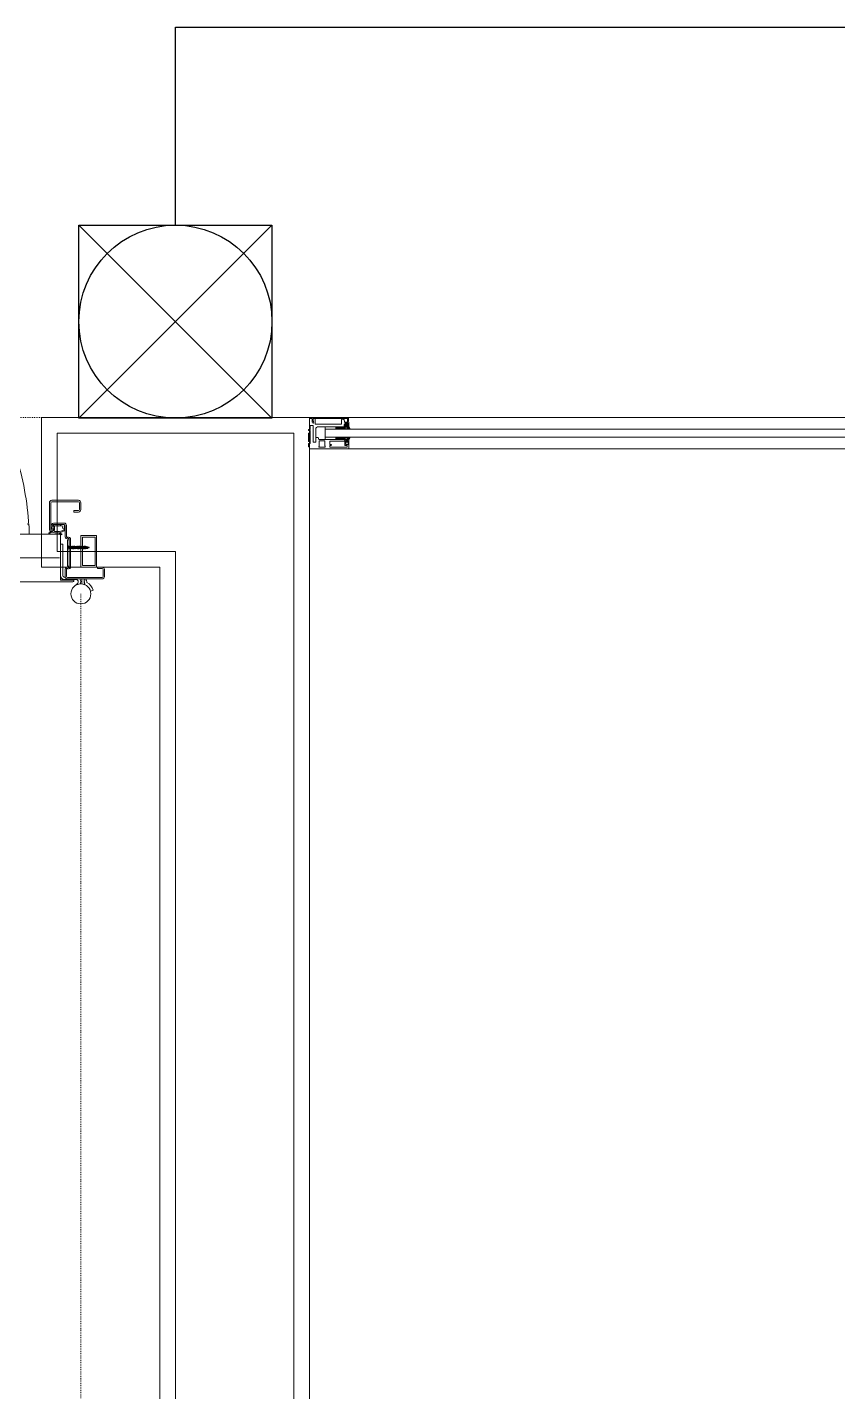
# Model space of a CAD drawing. Extents: x -3709 to 34975, y -230 to 8245.
# Drawn here: x 17582 to 17684.8, y 635.9 to 809 of the extents above; entities that cross this region are included whole.
import ezdxf

# ---------------------------------------------------------------- set-up
doc = ezdxf.new("R2010")
doc.units = 0
doc.linetypes.add('DOT2', pattern=[0.125, 0, -0.125])
doc.layers.get('0').update_dxf_attribs({"color": 9, "lineweight": 9})
for name, color, linetype, lineweight in [('0 @ 1', 9, 'Continuous', 9), ('00', 9, 'Continuous', 9), ('06D', 9, 'Continuous', 9), ('07', 9, 'Continuous', 9), ('10', 9, 'Continuous', 9), ('14', 9, 'Continuous', 9), ('15', 9, 'Continuous', 9), ('E-DUVAR TİPİ FLAŞÖR', 7, 'Continuous', 30), ('E-KABLO', 7, 'Continuous', 30)]:
    doc.layers.add(name, color=color, linetype=linetype, lineweight=lineweight)
pattern_1 = [(225, (-604.72494, -2171.82614), (-0.0883883476, 0.0883883476), []), (135, (-604.72494, -2171.82614), (0.0883883476, 0.0883883476), [])]

# ---------------------------------------------------------------- blocks, each defined once
blk = doc.blocks.new('p-yng-01')
at = {"linetype": 'Continuous'}
for p, q in [((2, 5.3), (2, 6.17)), ((2.18, 6.17), (2.18, 5.3)), ((5.68, 6.48), (2.31, 6.48)), ((2.31, 6.3), (5.68, 6.3)), ((5.81, 2.77), (5.81, 6.17)), ((5.99, 2.77), (5.99, 6.17)), ((2.31, 5.17), (2.9, 5.17)), ((2.9, 4.99), (2.31, 4.99)), ((2.9, 4.99), (2.9, 5.17)), ((4.12, 3.59), (5.45, 3.59)), ((3.7, 1.78), (3.67, 1.79)), ((3.82, 1.85), (3.82, 3.29)), ((4, 1.85), (4, 3.29)), ((4.01, 2.75), (4.08, 2.85)), ((4.04, 3.31), (4.18, 3.39)), ((5.45, 3.41), (4.12, 3.41)), ((4.12, 2.8), (4.29, 2.91)), ((4.29, 2.92), (4.36, 3.22)), ((4.65, 2.36), (4.41, 2.2)), ((4.46, 2.12), (4.83, 2.36)), ((4.47, 3.41), (5.1, 3.41)), ((4.59, -3.61), (4.59, 2.09)), ((4.69, 2.19), (52, 2.19)), ((5.33, 2.76), (5.34, 3.2)), ((5.35, 3.4), (5.56, 3.32)), ((5.45, 3.23), (5.45, 3.23)), ((5.55, 3.27), (5.46, 3.27)), ((5.58, 3.24), (5.46, 2.85)), ((5.75, 3.19), (5.63, 2.79)), ((5.77, 2.42), (5.98, 2.25)), ((5.78, 2.53), (6.04, 2.33)), ((1, 0.54), (0.95, 0.49)), ((1, 0.54), (0.95, 0.49)), ((1, 0.44), (0.95, 0.49)), ((1, 0.44), (0.95, 0.49)), ((1.12, 0.58), (1, 0.54)), ((1.12, 0.58), (1, 0.54)), ((1, 0.44), (1.12, 0.4)), ((1, 0.44), (1.12, 0.4)), ((1.11, 0.4), (1.18, 0.4)), ((1.11, 0.4), (1.18, 0.4)), ((3.27, 0.58), (1.12, 0.58)), ((1.12, 0.58), (1.12, 0.4)), ((3.27, 0.58), (1.12, 0.58)), ((1.12, 0.58), (1.12, 0.4)), ((3.16, 0.4), (1.12, 0.4)), ((3.16, 0.4), (1.12, 0.4)), ((1.14, 0.33), (1.33, 0.66)), ((1.14, 0.33), (1.33, 0.66)), ((1.14, 0.33), (1.16, 0.4)), ((1.14, 0.33), (1.16, 0.4)), ((1.15, 0.32), (1.34, 0.65)), ((1.15, 0.32), (1.34, 0.65)), ((1.2, 0.4), (1.27, 0.4)), ((1.2, 0.4), (1.27, 0.4)), ((1.29, 0.58), (1.21, 0.58)), ((1.29, 0.58), (1.21, 0.58)), ((1.23, 0.33), (1.42, 0.66)), ((1.23, 0.33), (1.42, 0.66)), ((1.23, 0.33), (1.25, 0.4)), ((1.23, 0.33), (1.25, 0.4)), ((1.24, 0.32), (1.43, 0.65)), ((1.24, 0.32), (1.43, 0.65)), ((1.29, 0.4), (1.36, 0.4)), ((1.29, 0.4), (1.36, 0.4)), ((1.38, 0.58), (1.3, 0.58)), ((1.38, 0.58), (1.3, 0.58)), ((1.31, 0.58), (1.32, 0.61)), ((1.31, 0.58), (1.32, 0.61)), ((1.32, 0.33), (1.51, 0.66)), ((1.32, 0.33), (1.51, 0.66)), ((1.32, 0.33), (1.34, 0.4)), ((1.32, 0.33), (1.34, 0.4)), ((1.33, 0.32), (1.52, 0.65)), ((1.33, 0.32), (1.52, 0.65)), ((1.38, 0.4), (1.45, 0.4)), ((1.38, 0.4), (1.45, 0.4)), ((1.47, 0.58), (1.39, 0.58)), ((1.47, 0.58), (1.39, 0.58)), ((1.4, 0.58), (1.41, 0.61)), ((1.4, 0.58), (1.41, 0.61)), ((1.41, 0.33), (1.6, 0.66)), ((1.41, 0.33), (1.6, 0.66)), ((1.41, 0.33), (1.6, 0.66)), ((1.41, 0.33), (1.6, 0.66)), ((1.41, 0.33), (1.43, 0.4)), ((1.41, 0.33), (1.43, 0.4)), ((1.41, 0.33), (1.43, 0.4)), ((1.41, 0.33), (1.43, 0.4)), ((1.42, 0.32), (1.61, 0.65)), ((1.42, 0.32), (1.61, 0.65)), ((1.42, 0.32), (1.61, 0.65)), ((1.42, 0.32), (1.61, 0.65)), ((1.47, 0.4), (1.54, 0.4)), ((1.47, 0.4), (1.54, 0.4)), ((1.47, 0.4), (1.54, 0.4)), ((1.47, 0.4), (1.54, 0.4)), ((1.56, 0.58), (1.48, 0.58)), ((1.56, 0.58), (1.48, 0.58)), ((1.49, 0.58), (1.5, 0.61)), ((1.49, 0.58), (1.5, 0.61)), ((1.5, 0.33), (1.69, 0.66)), ((1.5, 0.33), (1.69, 0.66)), ((1.5, 0.33), (1.52, 0.4)), ((1.5, 0.33), (1.52, 0.4)), ((1.51, 0.32), (1.7, 0.65)), ((1.51, 0.32), (1.7, 0.65)), ((1.56, 0.4), (1.63, 0.4)), ((1.56, 0.4), (1.63, 0.4)), ((1.65, 0.58), (1.57, 0.58)), ((1.65, 0.58), (1.57, 0.58)), ((1.58, 0.58), (1.59, 0.61)), ((1.58, 0.58), (1.59, 0.61)), ((1.58, 0.58), (1.59, 0.61)), ((1.58, 0.58), (1.59, 0.61)), ((1.59, 0.33), (1.78, 0.66)), ((1.59, 0.33), (1.78, 0.66)), ((1.59, 0.33), (1.61, 0.4)), ((1.59, 0.33), (1.61, 0.4)), ((1.6, 0.32), (1.79, 0.65)), ((1.6, 0.32), (1.79, 0.65)), ((1.65, 0.4), (1.72, 0.4)), ((1.65, 0.4), (1.72, 0.4)), ((1.74, 0.58), (1.66, 0.58)), ((1.74, 0.58), (1.66, 0.58)), ((1.67, 0.58), (1.68, 0.61)), ((1.67, 0.58), (1.68, 0.61)), ((1.68, 0.33), (1.87, 0.66)), ((1.68, 0.33), (1.87, 0.66)), ((1.68, 0.33), (1.7, 0.4)), ((1.68, 0.33), (1.7, 0.4)), ((1.69, 0.32), (1.88, 0.65)), ((1.69, 0.32), (1.88, 0.65)), ((1.74, 0.4), (1.81, 0.4)), ((1.74, 0.4), (1.81, 0.4)), ((1.83, 0.58), (1.75, 0.58)), ((1.83, 0.58), (1.75, 0.58)), ((1.76, 0.58), (1.77, 0.61)), ((1.76, 0.58), (1.77, 0.61)), ((1.77, 0.33), (1.96, 0.66)), ((1.77, 0.33), (1.96, 0.66)), ((1.77, 0.33), (1.79, 0.4)), ((1.77, 0.33), (1.79, 0.4)), ((1.78, 0.32), (1.97, 0.65)), ((1.78, 0.32), (1.97, 0.65)), ((1.83, 0.4), (1.9, 0.4)), ((1.83, 0.4), (1.9, 0.4)), ((1.92, 0.58), (1.84, 0.58)), ((1.92, 0.58), (1.84, 0.58)), ((1.85, 0.58), (1.86, 0.61)), ((1.85, 0.58), (1.86, 0.61)), ((1.86, 0.33), (2.05, 0.66)), ((1.86, 0.33), (2.05, 0.66)), ((1.86, 0.33), (1.88, 0.4)), ((1.86, 0.33), (1.88, 0.4)), ((1.87, 0.32), (2.06, 0.65)), ((1.87, 0.32), (2.06, 0.65)), ((1.92, 0.4), (1.99, 0.4)), ((1.92, 0.4), (1.99, 0.4)), ((2.01, 0.58), (1.93, 0.58)), ((2.01, 0.58), (1.93, 0.58)), ((1.94, 0.58), (1.95, 0.61)), ((1.94, 0.58), (1.95, 0.61)), ((1.95, 0.33), (2.14, 0.66)), ((1.95, 0.33), (2.14, 0.66)), ((1.95, 0.33), (1.97, 0.4)), ((1.95, 0.33), (1.97, 0.4)), ((1.96, 0.32), (2.15, 0.65)), ((1.96, 0.32), (2.15, 0.65)), ((2, -2), (2, 0.69)), ((2.01, 0.4), (2.08, 0.4)), ((2.01, 0.4), (2.08, 0.4)), ((2.1, 0.58), (2.02, 0.58)), ((2.1, 0.58), (2.02, 0.58)), ((2.03, 0.58), (2.04, 0.61)), ((2.03, 0.58), (2.04, 0.61)), ((2.04, 0.33), (2.23, 0.66)), ((2.04, 0.33), (2.23, 0.66)), ((2.04, 0.33), (2.06, 0.4)), ((2.04, 0.33), (2.06, 0.4)), ((2.05, 0.32), (2.24, 0.65)), ((2.05, 0.32), (2.24, 0.65)), ((2.1, 0.4), (2.17, 0.4)), ((2.1, 0.4), (2.17, 0.4)), ((2.19, 0.58), (2.11, 0.58)), ((2.19, 0.58), (2.11, 0.58)), ((2.12, 0.58), (2.13, 0.61)), ((2.12, 0.58), (2.13, 0.61)), ((2.13, 0.33), (2.32, 0.66)), ((2.13, 0.33), (2.32, 0.66)), ((2.13, 0.33), (2.15, 0.4)), ((2.13, 0.33), (2.15, 0.4)), ((2.14, 0.32), (2.33, 0.65)), ((2.14, 0.32), (2.33, 0.65)), ((2.19, 0.4), (2.26, 0.4)), ((2.19, 0.4), (2.26, 0.4)), ((2.28, 0.58), (2.2, 0.58)), ((2.28, 0.58), (2.2, 0.58)), ((2.21, 0.58), (2.22, 0.61)), ((2.21, 0.58), (2.22, 0.61)), ((2.22, 0.33), (2.41, 0.66)), ((2.22, 0.33), (2.41, 0.66)), ((2.22, 0.33), (2.24, 0.4)), ((2.22, 0.33), (2.24, 0.4)), ((2.23, 0.32), (2.42, 0.65)), ((2.23, 0.32), (2.42, 0.65)), ((2.28, 0.4), (2.35, 0.4)), ((2.28, 0.4), (2.35, 0.4)), ((2.37, 0.58), (2.29, 0.58)), ((2.37, 0.58), (2.29, 0.58)), ((2.3, 0.58), (2.31, 0.61)), ((2.3, 0.58), (2.31, 0.61)), ((2.31, 0.33), (2.5, 0.66)), ((2.31, 0.33), (2.5, 0.66)), ((2.31, 0.33), (2.33, 0.4)), ((2.31, 0.33), (2.33, 0.4)), ((2.32, 0.32), (2.51, 0.65)), ((2.32, 0.32), (2.51, 0.65)), ((2.37, 0.4), (2.44, 0.4)), ((2.37, 0.4), (2.44, 0.4)), ((2.46, 0.58), (2.38, 0.58)), ((2.46, 0.58), (2.38, 0.58)), ((2.39, 0.58), (2.4, 0.61)), ((2.39, 0.58), (2.4, 0.61)), ((2.4, 0.33), (2.59, 0.66)), ((2.4, 0.33), (2.59, 0.66)), ((2.4, 0.33), (2.59, 0.66)), ((2.4, 0.33), (2.59, 0.66)), ((2.4, 0.33), (2.42, 0.4)), ((2.4, 0.33), (2.42, 0.4)), ((2.4, 0.33), (2.42, 0.4)), ((2.4, 0.33), (2.42, 0.4)), ((2.41, 0.32), (2.6, 0.65)), ((2.41, 0.32), (2.6, 0.65)), ((2.41, 0.32), (2.6, 0.65)), ((2.41, 0.32), (2.6, 0.65)), ((2.46, 0.4), (2.53, 0.4)), ((2.46, 0.4), (2.56, 0.4)), ((2.46, 0.4), (2.53, 0.4)), ((2.46, 0.4), (2.56, 0.4)), ((2.55, 0.58), (2.47, 0.58)), ((2.55, 0.58), (2.47, 0.58)), ((2.48, 0.58), (2.49, 0.61)), ((2.48, 0.58), (2.49, 0.61)), ((2.49, 0.33), (2.68, 0.66)), ((2.49, 0.33), (2.68, 0.66)), ((2.49, 0.33), (2.51, 0.4)), ((2.49, 0.33), (2.51, 0.4)), ((2.5, 0.32), (2.69, 0.65)), ((2.5, 0.32), (2.69, 0.65)), ((2.55, 0.4), (2.62, 0.4)), ((2.55, 0.4), (2.62, 0.4)), ((2.64, 0.58), (2.56, 0.58)), ((2.6, 0.58), (2.56, 0.58)), ((2.64, 0.58), (2.56, 0.58)), ((2.6, 0.58), (2.56, 0.58)), ((2.6, 0.4), (2.56, 0.4)), ((2.6, 0.4), (2.56, 0.4)), ((2.57, 0.58), (2.58, 0.61)), ((2.57, 0.58), (2.58, 0.61)), ((2.57, 0.58), (2.58, 0.61)), ((2.57, 0.58), (2.58, 0.61)), ((2.58, 0.33), (2.77, 0.66)), ((2.58, 0.33), (2.77, 0.66)), ((2.58, 0.33), (2.6, 0.4)), ((2.58, 0.33), (2.6, 0.4)), ((2.59, 0.32), (2.78, 0.65)), ((2.59, 0.32), (2.78, 0.65)), ((2.64, 0.4), (2.71, 0.4)), ((2.73, 0.58), (2.65, 0.58)), ((2.66, 0.58), (2.67, 0.61)), ((2.67, 0.33), (2.86, 0.66)), ((2.67, 0.33), (2.69, 0.4)), ((2.68, 0.32), (2.87, 0.65)), ((2.73, 0.4), (2.8, 0.4)), ((2.82, 0.58), (2.74, 0.58)), ((2.75, 0.58), (2.76, 0.61)), ((2.76, 0.33), (2.95, 0.66)), ((2.76, 0.33), (2.78, 0.4)), ((2.77, 0.32), (2.96, 0.65)), ((2.82, 0.4), (2.89, 0.4)), ((2.91, 0.58), (2.83, 0.58)), ((2.84, 0.58), (2.85, 0.61)), ((2.85, 0.33), (3.04, 0.66)), ((2.85, 0.33), (2.87, 0.4)), ((2.86, 0.32), (3.05, 0.65)), ((2.91, 0.4), (2.98, 0.4)), ((3, 0.58), (2.92, 0.58)), ((2.93, 0.58), (2.94, 0.61)), ((2.94, 0.33), (3.13, 0.66)), ((2.94, 0.33), (2.96, 0.4)), ((2.95, 0.32), (3.14, 0.65)), ((3, 0.4), (3.07, 0.4)), ((3.09, 0.58), (3.01, 0.58)), ((3.02, 0.58), (3.03, 0.61)), ((3.03, 0.33), (3.22, 0.66)), ((3.03, 0.33), (3.05, 0.4)), ((3.04, 0.32), (3.23, 0.65)), ((3.09, 0.4), (3.16, 0.4)), ((3.18, 0.58), (3.1, 0.58)), ((3.11, 0.58), (3.12, 0.61)), ((3.12, 0.33), (3.31, 0.66)), ((3.12, 0.33), (3.14, 0.4)), ((3.13, 0.32), (3.32, 0.65)), ((3.18, 0.4), (3.25, 0.4)), ((3.27, 0.58), (3.19, 0.58)), ((3.2, 0.58), (3.21, 0.61)), ((3.21, 0.33), (3.4, 0.66)), ((3.21, 0.33), (3.23, 0.4)), ((3.22, 0.32), (3.41, 0.65)), ((3.27, 0.4), (3.34, 0.4)), ((3.36, 0.58), (3.28, 0.58)), ((3.29, 0.58), (3.3, 0.61)), ((3.3, -1.95), (3.3, 1.56)), ((3.3, 0.33), (3.49, 0.66)), ((3.3, 0.33), (3.32, 0.4)), ((3.31, 0.32), (3.5, 0.65)), ((3.36, 0.4), (3.43, 0.4)), ((3.45, 0.58), (3.37, 0.58)), ((3.38, 0.58), (3.39, 0.61)), ((3.39, 0.33), (3.58, 0.66)), ((3.39, 0.33), (3.41, 0.4)), ((3.4, 0.32), (3.59, 0.65)), ((3.45, 0.4), (3.55, 0.4)), ((3.54, 0.58), (3.46, 0.58)), ((3.47, 0.58), (3.48, 0.61)), ((3.48, -1.98), (3.48, 1.56)), ((3.68, 1.45), (3.48, 1.45)), ((3.59, 0.58), (3.55, 0.58)), ((3.59, 0.4), (3.55, 0.4)), ((3.56, 0.58), (3.57, 0.61)), ((3.59, 1.63), (3.62, 1.62)), ((3.65, 0.74), (3.59, 0.58)), ((3.65, 0.24), (3.59, 0.4)), ((3.68, 0.52), (3.64, 0.52)), ((3.68, 0.46), (3.64, 0.46)), ((3.68, -1.86), (3.68, 1.45)), ((3.68, 0.52), (3.68, 0.73)), ((3.68, 0.46), (3.68, 0.24)), ((4.3, 0.93), (4.59, 0.93)), ((4.3, 0.93), (4.3, -3.06)), ((-0.99, -2.3), (-0.99, -3.2)), ((-0.81, -2.3), (-0.81, -3.2)), ((-0.1, -2.18), (-0.69, -2.18)), ((3.7, -3.32), (-0.69, -3.32)), ((-0.1, -2), (-0.1, -2.18)), ((3.3, -2.18), (3.3, -1.95)), ((3.3, -1.95), (3.3, -1.98)), ((3.3, -1.95), (3.3, -1.98)), ((3.48, -1.86), (3.68, -1.86)), ((3.59, -2.04), (3.62, -2.03)), ((3.7, -2.19), (3.67, -2.2)), ((3.82, -2.26), (3.82, -3.2)), ((4, -2.26), (4, -3.2)), ((4.1, -3.26), (4, -3.26)), ((3.7, -3.5), (-0.69, -3.5)), ((0.79, -5.03), (0.44, -4.92)), ((1.23, -3.95), (1.3, -3.6)), ((1.3, -3.6), (1.59, -3.67)), ((1.59, -3.67), (1.49, -4.14)), ((1.59, -3.5), (1.59, -4.06)), ((1.89, -3.5), (1.89, -4.13)), ((2.84, -4.45), (2.42, -4.08)), ((2.7, -3.56), (2.62, -3.56)), ((4.4, -3.56), (2.7, -3.56)), ((2.9, -3.66), (2.9, -3.76)), ((2.9, -3.66), (4.54, -3.66)), ((52, -3.86), (3, -3.86)), ((4.4, -3.66), (4.4, -3.56))]:
    blk.add_line(p, q, dxfattribs=at)
at = {"ltscale": 2}
blk.add_line((8.57, 3.24), (8.57, 2.19), dxfattribs=at)
at = {"linetype": 'DOT2'}
blk.add_line((2, -5.39), (2, -120.81), dxfattribs=at)
blk.add_lwpolyline([(2, 17), (118, 17)], dxfattribs=at)
at = {"linetype": 'Continuous'}
for points in [[(2, -2), (2, 2), (0, 2), (0, -2)], [(1.8, -1.8), (1.8, 1.8), (0.2, 1.8), (0.2, -1.8)]]:
    blk.add_lwpolyline(points, close=True, dxfattribs=at)
at = {"ltscale": 0.29}
blk.add_lwpolyline([(4.69, -0.83), (115.31, -0.84)], dxfattribs=at)
at = {"linetype": 'Continuous'}
blk.add_lwpolyline([(-0.69, -2), (-0.1, -2)], dxfattribs=at)
blk.add_circle((2, -5.39), 1.26, dxfattribs=at)
at = {"ltscale": 2}
for centre, radius, start, end in [((45.73, 0.95), 37.22, 162.3802, 176.4723), ((8.82, 3.24), 0.247, 90, 180)]:
    blk.add_arc(centre, radius, start, end, dxfattribs=at)
at = {"linetype": 'Continuous'}
for centre, radius, start, end in [((2.31, 6.17), 0.309, 90, 180), ((2.31, 5.3), 0.309, 180, 270), ((2.31, 6.17), 0.13, 90, 180), ((2.31, 5.3), 0.13, 180, 270), ((5.68, 6.17), 0.309, 0, 90), ((5.68, 6.17), 0.309, 0, 90), ((5.68, 6.17), 0.13, 0, 90), ((5.68, 6.17), 0.13, 0, 90), ((4.12, 3.29), 0.299, 90, 180), ((5.45, 3.28), 0.309, 342.8599, 90), ((3.56, 1.56), 0.259, 63.211, 180), ((3.74, 1.85), 0.259, 243.215, 0), ((3.74, 1.85), 0.0798, 243.2115, 0), ((4.12, 3.29), 0.12, 90, 180), ((4.03, 3.12), 0.0312, 100.8786, 243.4258), ((4.1, 2.71), 0.0959, 154.0369, 249.2134), ((4.1, 3.22), 0.157, 239.3013, 259.1148), ((4.13, 2.86), 0.133, 128.8627, 148.8778), ((4.03, 2.92), 0.0132, 148.8705, 187.3774), ((4.04, 2.92), 0.0264, 187.3783, 268.9641), ((4.06, 3.29), 0.0235, 121.8829, 242.3954), ((4.04, 3.23), 0.0871, 263.7597, 337.0285), ((4.05, 2.85), 0.049, 80.765, 103.2427), ((3.68, 2.57), 0.784, 57.2254, 62.3935), ((4.01, 3.04), 0.0905, 294.1976, 348.1638), ((4.06, 2.87), 0.0282, 333.7959, 80.7687), ((4.06, 3.03), 0.0377, 348.1661, 79.1104), ((5.9, 6.49), 4.28, 244.6875, 253.0507), ((4.09, 3.21), 0.0282, 337.0285, 57.2131), ((4.16, 2.77), 0.0479, 134.0198, 235.7455), ((4.92, 4.02), 1.51, 238.7149, 261.6894), ((4.25, 3.27), 0.141, 80.0177, 120.3968), ((4.77, 6.23), 2.87, 260.017, 279.9465), ((4.27, 2.93), 0.0188, 312.4272, 347.199), ((4.39, 3.22), 0.0358, 79.2474, 167.2037), ((4.44, 2.16), 0.0479, 122.6999, 302.6999), ((4.83, 5.51), 2.3, 259.2417, 281.0784), ((4.69, 2.09), 0.0998, 90, 180), ((4.64, 2.37), 0.0192, 302.623, 73.0521), ((5.05, 4.91), 2.41, 261.4527, 275.8288), ((4.85, 2.33), 0.0383, 85.2104, 122.7022), ((5.09, 5.19), 2.83, 265.2016, 282.9973), ((5.29, 3.26), 0.153, 69.1739, 99.9465), ((5.28, 3.2), 0.0575, 359.4411, 101.073), ((5.29, 2.59), 0.0767, 275.8292, 21.9624), ((5.74, 2.77), 0.403, 181.2939, 201.9637), ((5.46, 3.25), 0.0235, 90.7292, 220.5483), ((5.72, 2.77), 0.274, 162.8619, 0), ((5.45, 3.28), 0.13, 342.8582, 90), ((5.32, 3.1), 0.183, 14.7185, 46.0603), ((6.28, 2.82), 0.796, 175.9723, 187.9232), ((5.59, 2.86), 0.108, 139.809, 171.2848), ((5.7, 2.74), 0.216, 188.6789, 284.0284), ((5.12, 3), 0.405, 353.3622, 21.0615), ((5.47, 2.96), 0.0518, 319.8052, 349.7927), ((5.55, 3.3), 0.0223, 269.4232, 71.2563), ((5.72, 2.77), 0.0948, 162.8632, 0), ((5.74, 2.38), 0.0479, 51.8479, 102.9919), ((5.76, 2.51), 0.0288, 52.198, 104.0165), ((6.01, 2.29), 0.0479, 232.201, 52.2001), ((0.94, 0.72), 0.235, 274.361, 322.1025), ((0.94, 0.72), 0.235, 274.361, 322.1025), ((0.94, 0.25), 0.235, 37.8975, 85.639), ((0.94, 0.25), 0.235, 37.8975, 85.639), ((1.15, 0.33), 0.00583, 150.3204, 330.3204), ((1.15, 0.33), 0.00583, 150.3204, 330.3204), ((1.24, 0.33), 0.00583, 150.3204, 330.3204), ((1.24, 0.33), 0.00583, 150.3204, 330.3204), ((1.33, 0.33), 0.00583, 150.3204, 330.3204), ((1.33, 0.33), 0.00583, 150.3204, 330.3204), ((1.34, 0.66), 0.00583, 330.3204, 150.3204), ((1.34, 0.66), 0.00583, 330.3204, 150.3204), ((1.42, 0.33), 0.00583, 150.3204, 330.3204), ((1.42, 0.33), 0.00583, 150.3204, 330.3204), ((1.42, 0.33), 0.00583, 150.3204, 330.3204), ((1.42, 0.33), 0.00583, 150.3204, 330.3204), ((1.43, 0.66), 0.00583, 330.3204, 150.3204), ((1.43, 0.66), 0.00583, 330.3204, 150.3204), ((1.51, 0.33), 0.00583, 150.3204, 330.3204), ((1.51, 0.33), 0.00583, 150.3204, 330.3204), ((1.51, 0.33), 0.00583, 150.3204, 330.3204), ((1.51, 0.33), 0.00583, 150.3204, 330.3204), ((1.52, 0.66), 0.00583, 330.3204, 150.3204), ((1.52, 0.66), 0.00583, 330.3204, 150.3204), ((1.6, 0.33), 0.00583, 150.3204, 330.3204), ((1.6, 0.33), 0.00583, 150.3204, 330.3204), ((1.61, 0.66), 0.00583, 330.3204, 150.3204), ((1.61, 0.66), 0.00583, 330.3204, 150.3204), ((1.61, 0.66), 0.00583, 330.3204, 150.3204), ((1.61, 0.66), 0.00583, 330.3204, 150.3204), ((1.69, 0.33), 0.00583, 150.3204, 330.3204), ((1.69, 0.33), 0.00583, 150.3204, 330.3204), ((1.7, 0.66), 0.00583, 330.3204, 150.3204), ((1.7, 0.66), 0.00583, 330.3204, 150.3204), ((1.78, 0.33), 0.00583, 150.3204, 330.3204), ((1.78, 0.33), 0.00583, 150.3204, 330.3204), ((1.79, 0.66), 0.00583, 330.3204, 150.3204), ((1.79, 0.66), 0.00583, 330.3204, 150.3204), ((1.87, 0.33), 0.00583, 150.3204, 330.3204), ((1.87, 0.33), 0.00583, 150.3204, 330.3204), ((1.88, 0.66), 0.00583, 330.3204, 150.3204), ((1.88, 0.66), 0.00583, 330.3204, 150.3204), ((1.96, 0.33), 0.00583, 150.3204, 330.3204), ((1.96, 0.33), 0.00583, 150.3204, 330.3204), ((1.97, 0.66), 0.00583, 330.3204, 150.3204), ((1.97, 0.66), 0.00583, 330.3204, 150.3204), ((2.05, 0.33), 0.00583, 150.3204, 330.3204), ((2.05, 0.33), 0.00583, 150.3204, 330.3204), ((2.06, 0.66), 0.00583, 330.3204, 150.3204), ((2.06, 0.66), 0.00583, 330.3204, 150.3204), ((2.14, 0.33), 0.00583, 150.3204, 330.3204), ((2.14, 0.33), 0.00583, 150.3204, 330.3204), ((2.15, 0.66), 0.00583, 330.3204, 150.3204), ((2.15, 0.66), 0.00583, 330.3204, 150.3204), ((2.23, 0.33), 0.00583, 150.3204, 330.3204), ((2.23, 0.33), 0.00583, 150.3204, 330.3204), ((2.24, 0.66), 0.00583, 330.3204, 150.3204), ((2.24, 0.66), 0.00583, 330.3204, 150.3204), ((2.32, 0.33), 0.00583, 150.3204, 330.3204), ((2.32, 0.33), 0.00583, 150.3204, 330.3204), ((2.33, 0.66), 0.00583, 330.3204, 150.3204), ((2.33, 0.66), 0.00583, 330.3204, 150.3204), ((2.41, 0.33), 0.00583, 150.3204, 330.3204), ((2.41, 0.33), 0.00583, 150.3204, 330.3204), ((2.41, 0.33), 0.00583, 150.3204, 330.3204), ((2.41, 0.33), 0.00583, 150.3204, 330.3204), ((2.42, 0.66), 0.00583, 330.3204, 150.3204), ((2.42, 0.66), 0.00583, 330.3204, 150.3204), ((2.5, 0.33), 0.00583, 150.3204, 330.3204), ((2.5, 0.33), 0.00583, 150.3204, 330.3204), ((2.51, 0.66), 0.00583, 330.3204, 150.3204), ((2.51, 0.66), 0.00583, 330.3204, 150.3204), ((2.59, 0.33), 0.00583, 150.3204, 330.3204), ((2.59, 0.33), 0.00583, 150.3204, 330.3204), ((2.6, 0.66), 0.00583, 330.3204, 150.3204), ((2.6, 0.66), 0.00583, 330.3204, 150.3204), ((2.6, 0.66), 0.00583, 330.3204, 150.3204), ((2.6, 0.66), 0.00583, 330.3204, 150.3204), ((2.68, 0.33), 0.00583, 150.3204, 330.3204), ((2.69, 0.66), 0.00583, 330.3204, 150.3204), ((2.77, 0.33), 0.00583, 150.3204, 330.3204), ((2.78, 0.66), 0.00583, 330.3204, 150.3204), ((2.86, 0.33), 0.00583, 150.3204, 330.3204), ((2.87, 0.66), 0.00583, 330.3204, 150.3204), ((2.95, 0.33), 0.00583, 150.3204, 330.3204), ((2.96, 0.66), 0.00583, 330.3204, 150.3204), ((3.04, 0.33), 0.00583, 150.3204, 330.3204), ((3.05, 0.66), 0.00583, 330.3204, 150.3204), ((3.13, 0.33), 0.00583, 150.3204, 330.3204), ((3.14, 0.66), 0.00583, 330.3204, 150.3204), ((3.22, 0.33), 0.00583, 150.3204, 330.3204), ((3.23, 0.66), 0.00583, 330.3204, 150.3204), ((3.31, 0.33), 0.00583, 150.3204, 330.3204), ((3.32, 0.66), 0.00583, 330.3204, 150.3204), ((3.4, 0.33), 0.00583, 150.3204, 330.3204), ((3.41, 0.66), 0.00583, 330.3204, 150.3204), ((3.56, 1.56), 0.0798, 63.202, 180), ((3.5, 0.66), 0.00583, 330.3204, 150.3204), ((3.59, 0.66), 0.00583, 330.3204, 150.3204), ((3.64, 0.49), 0.0291, 90, 270), ((3.66, 0.73), 0.015, 0, 150.0864), ((3.66, 0.24), 0.015, 209.9136, 0), ((-0.69, -2.3), 0.299, 90, 180), ((-0.69, -3.2), 0.299, 180, 270), ((-0.69, -2.3), 0.12, 90, 180), ((-0.69, -3.2), 0.12, 180, 270), ((3.56, -1.97), 0.259, 181.1025, 296.789), ((3.56, -1.97), 0.0798, 183.5852, 296.798), ((3.74, -2.26), 0.259, 0, 116.785), ((3.74, -2.26), 0.0798, 0, 116.7885), ((3.7, -3.2), 0.299, 270, 0), ((3.7, -3.2), 0.12, 270, 0), ((4.1, -3.06), 0.2, 270, 0), ((4.1, -3.06), 0.499, 270, 0), ((2, -5.39), 1.63, 118.3166, 163.1721), ((1.2, -4.07), 0.297, 318.0259, 347.3911), ((1.39, -4.06), 0.2, 292.0474, 0), ((2.62, -3.86), 0.599, 143.1286, 207.6333), ((2.62, -3.86), 0.299, 90, 228.3987), ((3, -3.66), 0.0998, 90, 180), ((3, -3.76), 0.0998, 180, 270), ((4.54, -3.61), 0.0499, 270, 0)]:
    blk.add_arc(centre, radius, start, end, dxfattribs=at)
at = {"linetype": 'DOT2'}
blk.add_arc((2, -5.39), 115.41, 269.9997, 0.8132, dxfattribs=at)
blk = doc.blocks.new('p-strahle-alüminyumdoğramaprofili')
at = {"layer": '10'}
h = blk.add_hatch(dxfattribs=at)
h.set_pattern_fill('NET', color=256, angle=315, style=0)
h.set_pattern_definition(pattern_1)
h.paths.add_polyline_path([(-4.62, 2.65), (-4.68, 2.65), (-4.72, 2.75), (-4.72, 2.8), (-4.69, 2.8), (-4.69, 2.92), (-4.98, 2.92), (-4.98, 2.8), (-4.95, 2.8), (-4.99, 2.65), (-5.08, 2.66), (-5.25, 2.28), (-5.14, 2.28), (-5.14, 2.33), (-4.98, 2.52, 0.2599), (-4.9, 2.28), (-4.66, 2.28, 0.382682)])
h.paths.add_polyline_path([(-4.86, 2.52), (-4.67, 2.52, -2.16717)], flags=16)
h = blk.add_hatch(dxfattribs=at)
h.set_pattern_fill('NET', color=256, angle=315, style=0)
h.set_pattern_definition([(225, (-608.45214, -2173.53612), (-0.0883883476, 0.0883883476), []), (135, (-608.45214, -2173.53612), (0.0883883476, 0.0883883476), [])])
h.paths.add_polyline_path([(-3.45, 2.28), (-3.45, 2.57), (-4.49, 2.57), (-4.49, 2.28)])
h = blk.add_hatch(dxfattribs=at)
h.set_pattern_fill('NET', color=256, angle=315, style=0)
h.set_pattern_definition([(225, (-629.50454, -2177.58922), (-0.0883883476, 0.0883883476), []), (135, (-629.50454, -2177.58922), (0.0883883476, 0.0883883476), [])])
h.paths.add_polyline_path([(0, 0.68), (0, 1.75), (-0.18, 1.75), (-0.18, 0.68)])
h = blk.add_hatch(dxfattribs=at)
h.set_pattern_fill('NET', color=256, angle=315, style=0)
h.set_pattern_definition(pattern_1)
h.paths.add_polyline_path([(-4.62, 0.88), (-4.68, 0.88), (-4.72, 0.77), (-4.72, 0.73), (-4.69, 0.73), (-4.69, 0.6), (-4.98, 0.6), (-4.98, 0.73), (-4.95, 0.73), (-4.99, 0.88), (-5.08, 0.87), (-5.25, 1.24), (-5.14, 1.24), (-5.14, 1.2), (-4.98, 1.01, -0.2599), (-4.9, 1.24), (-4.66, 1.24, -0.382682)])
h.paths.add_polyline_path([(-4.86, 1), (-4.67, 1, 2.16717)], flags=16)
h = blk.add_hatch(dxfattribs=at)
h.set_pattern_fill('NET', color=256, angle=315, style=0)
h.set_pattern_definition([(225, (-608.45214, -2180.04526), (-0.0883883476, 0.0883883476), []), (135, (-608.45214, -2180.04526), (0.0883883476, 0.0883883476), [])])
h.paths.add_polyline_path([(-3.45, 0.93), (-3.45, 1.24), (-4.49, 1.24), (-4.49, 0.93)])
for points in [[(-4.92, 3.6), (-4.92, 3.16), (-4.61, 3.16), (-4.61, 2.87), (-4.52, 2.87), (-4.62, 2.65), (-4.68, 2.65), (-4.72, 2.75), (-4.72, 2.8), (-4.69, 2.8), (-4.69, 3.05), (-4.98, 3.05), (-4.98, 2.8), (-4.95, 2.8), (-4.99, 2.65), (-5.08, 2.66), (-5.07, 3.76), (-0.11, 3.76)], [(-5.08, 2.66), (-5.25, 2.28)], [(-4.98, 2.52), (-5.14, 2.33), (-5.14, 2.28)], [(-4.69, 2.92), (-4.98, 2.92)], [(-4.52, 2.87), (-4.49, 2.87), (-4.49, 2.26)], [(-3.45, 2.26), (-3.45, 2.57)], [(-2.08, 0.93), (-2.08, 2.57)], [(-0.18, 0.68), (0, 0.68), (0, 1.75)], [(-0.18, 1.75), (0, 1.75)], [(-5.09, 0.88), (-5.25, 1.24)], [(-4.98, 1.01), (-5.14, 1.2), (-5.14, 1.24)], [(-4.71, 0.6), (-4.98, 0.6)], [(-2.83, 0.2), (-2.67, 0.2), (-2.67, -0.04), (-4.87, -0.04), (-4.87, 0.19), (-4.57, 0.19), (-4.57, 0.73), (-2.67, 0.73)], [(-4.49, 0.93), (-4.49, 0.93), (-4.49, 1.26)], [(-3.45, 1.26), (-3.45, 0.93)]]:
    blk.add_lwpolyline(points, dxfattribs=at)
for points in [[(-0.57, 3.26), (-0.57, 3.62), (-4.89, 3.62), (-4.89, 3.65, 0.561743), (-4.97, 3.66, 0.595966), (-4.92, 3.6, -2.204878)], [(-4.61, 2.87), (-4.49, 3.45, -0.833203), (-4.18, 3.44, -0.447088)], [(-4.18, 3.44), (-4.18, 2.99, 0.414214), (-4.07, 2.89), (-0.82, 2.89), (-0.82, 3.62)], [(-0.11, 3.76), (-0.11, 3.62), (-0.45, 3.62), (-0.45, 3.14, -1), (-0.66, 3.14)], [(-4.67, 2.52), (-4.86, 2.52, 1)], [(-4.49, 2.57), (-1.23, 2.57, -0.414214), (-0.9, 2.25), (-0.9, 1.22)], [(-0.66, 3.14, -0.305404), (-0.57, 3.26, -5.773092)], [(-4.67, 1), (-4.86, 1, -1)], [(-2.67, 0.73), (-2.67, 0.32), (-2.83, 0.32, 1), (-2.83, 0.2, -1)]]:
    blk.add_lwpolyline(points, format="xyb", dxfattribs=at)
for points in [[(-0.18, 2.74), (-0.18, 2.21), (0, 2.21), (0, 2.08), (-0.18, 2.08), (-0.18, 0.43), (0, 0.43), (0, 0), (-0.12, 0), (-0.12, -0.24), (-5.09, -0.24), (-5.09, 0.88), (-4.98, 0.88), (-4.94, 0.7), (-4.99, 0.7), (-4.99, 0.33), (-4.71, 0.33), (-4.71, 0.88), (-4.56, 0.88), (-4.52, 0.93), (-1.28, 0.93), (-1.2, 1.22), (-0.9, 1.22), (-0.9, 0.62), (-0.58, 0.62), (-0.58, 2.74)], [(-2.03, 0.78), (-1.35, 0.78), (-1.35, 0.08), (-1.28, 0.04), (-1.28, -0.04), (-2.09, -0.04), (-2.09, 0.1), (-2.03, 0.15)]]:
    blk.add_lwpolyline(points, close=True, dxfattribs=at)
for centre, radius, start, end in [((-4.73, 2.47), 0.253, 168.6676, 234.1258), ((-4.77, 2.44), 0.125, 139.5402, 40.4598), ((-4.84, 2.48), 0.273, 305.9738, 36.4289), ((-4.73, 1.06), 0.253, 125.8742, 191.3324), ((-4.77, 1.08), 0.125, 319.5402, 220.4598), ((-4.84, 1.04), 0.273, 323.5711, 54.0262)]:
    blk.add_arc(centre, radius, start, end, dxfattribs=at)
blk = doc.blocks.new('*U666')
at = {"layer": '06D'}
for points in [[(4.95, 4), (325.04, 4)], [(4.95, 0), (325.03, 0)]]:
    blk.add_lwpolyline(points, dxfattribs=at)
at = {"layer": '15'}
for points in [[(1.96, 2.5), (328.03, 2.5)], [(328.03, 1.5), (1.96, 1.5)]]:
    blk.add_lwpolyline(points, dxfattribs=at)
at = {"layer": '0 @ 1', "linetype": 'Continuous', "xscale": -1}
blk.add_blockref('p-strahle-alüminyumdoğramaprofili', (-0.12, 0.24), dxfattribs=at)
blk = doc.blocks.new('100_DUVAR TİPİ FLAŞÖR 085')
at = {"layer": 'E-DUVAR TİPİ FLAŞÖR', "color": 4}
blk.add_line((-1.224, 2.448), (1.224, 0), dxfattribs=at)
blk.add_lwpolyline([(-1.224, 0), (-1.224, 2.448), (1.224, 2.448), (1.224, 0)], close=True, dxfattribs=at)
blk.add_lwpolyline([(1.224, 2.448), (-1.224, 0)], dxfattribs=at)
blk.add_circle((0, 1.224), 1.224, dxfattribs=at)

msp = doc.modelspace()

# ---------------------------------------------------------------- linework, layer by layer
msp.add_line((17617.84, 759.5), (18015.84, 759.5))
at = {"layer": '00'}
msp.add_lwpolyline([(17585.84, 742.5), (17600.84, 742.5), (17600.84, 392.5), (17615.84, 392.5), (17615.84, 757.5), (17585.84, 757.5), (17585.84, 742.5), (17585.84, 742.5)], dxfattribs=at)
at = {"layer": '14'}
for points in [[(17583.84, 740.5), (17583.84, 759.5), (17617.84, 759.5), (17617.84, 394.5), (17682.84, 394.5), (17682.84, 334.5), (17757.84, 334.5), (17757.84, 316.5)], [(17383.84, 371.5), (17402.84, 371.5), (17402.84, 334.5), (17598.84, 334.5), (17598.84, 740.5), (17583.84, 740.5)]]:
    msp.add_lwpolyline(points, dxfattribs=at)
at = {"layer": 'E-KABLO', "color": 5, "linetype": 'Continuous'}
for p, q in [((17600.84, 808.98), (18355.06, 808.98)), ((17600.84, 783.88), (17600.84, 808.98))]:
    msp.add_line(p, q, dxfattribs=at)

# ---------------------------------------------------------------- block references
at = {"linetype": 'Continuous'}
msp.add_blockref('*U666', (17617.85, 755.5), dxfattribs=at)
at = {"layer": '07', "xscale": -1}
msp.add_blockref('p-yng-01', (17590.84, 742.5), dxfattribs=at)
at = {"layer": 'E-DUVAR TİPİ FLAŞÖR', "xscale": 10, "yscale": 10, "zscale": 10}
msp.add_blockref('100_DUVAR TİPİ FLAŞÖR 085', (17600.84, 759.4), dxfattribs=at)

doc.saveas('drawing.dxf')
